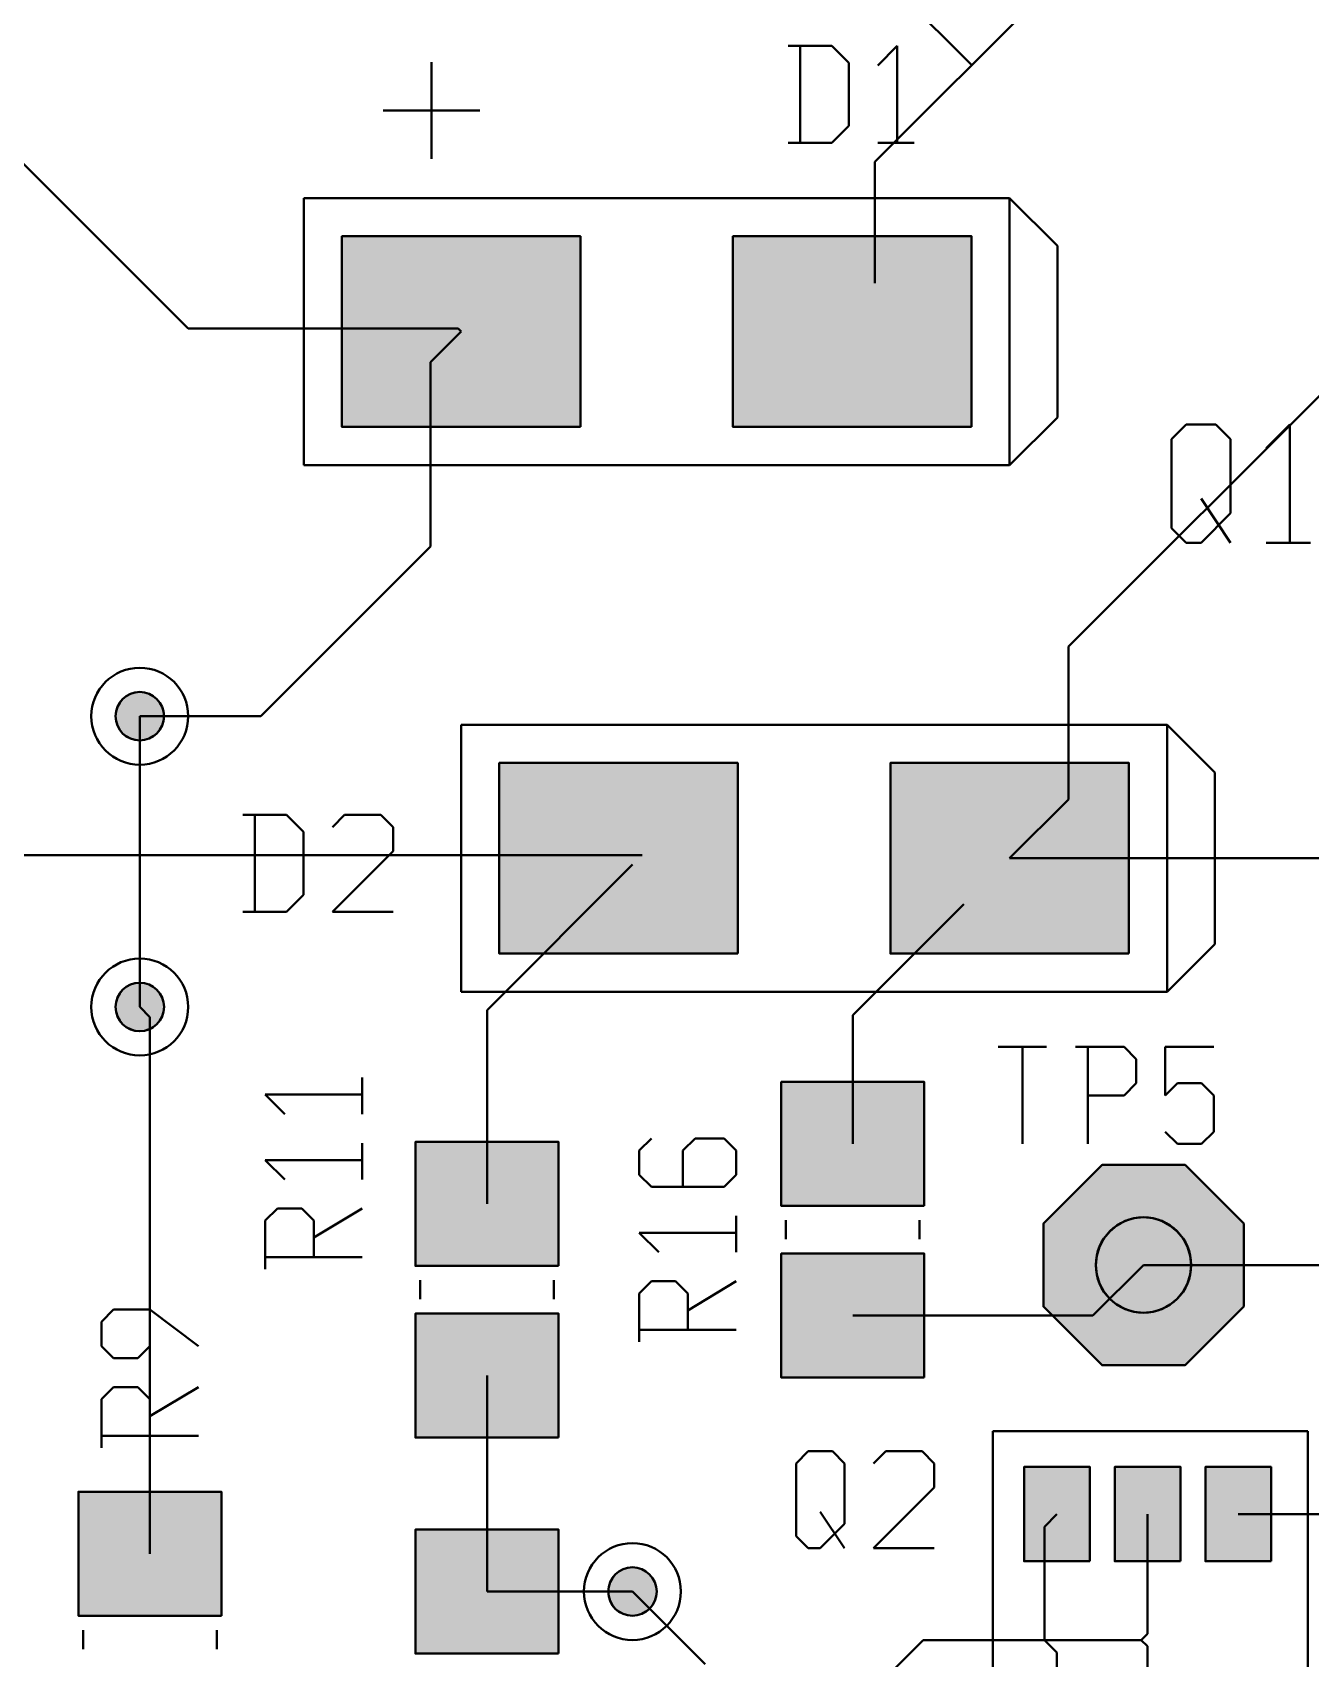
# Model space of a CAD drawing. Header units: millimetres. Extents: x 2.5 to 94, y 2.7 to 61.7.
# Drawn here: x 33.9 to 47.3, y 22.71 to 39.76 of the extents above; entities that cross this region are included whole.
import ezdxf

# ---------------------------------------------------------------- set-up
doc = ezdxf.new("R2010")
doc.units = ezdxf.units.MM
for name, color, linetype in [('bottom_copper', 7, 'Continuous'), ('drill_plated', 7, 'Continuous'), ('top_copper', 7, 'Continuous'), ('top_silk', 7, 'Continuous')]:
    doc.layers.add(name, color=color, linetype=linetype)

msp = doc.modelspace()

# ---------------------------------------------------------------- hatches: boundary and pattern name
at = {"layer": 'bottom_copper', "lineweight": 40}
for points in [[(35.273, 32.54), (35.259, 32.493), (35.235, 32.449), (35.204, 32.41), (35.165, 32.379), (35.121, 32.355), (35.074, 32.341), (35.024, 32.336), (34.974, 32.341), (34.927, 32.355), (34.883, 32.379), (34.844, 32.41), (34.813, 32.449), (34.789, 32.493), (34.775, 32.54), (34.77, 32.59), (34.775, 32.64), (34.789, 32.687), (34.813, 32.731), (34.844, 32.77), (34.883, 32.801), (34.927, 32.825), (34.974, 32.839), (35.024, 32.844), (35.074, 32.839), (35.121, 32.825), (35.165, 32.801), (35.204, 32.77), (35.235, 32.731), (35.259, 32.687), (35.273, 32.64), (35.278, 32.59), (35.273, 32.54)], [(35.273, 29.492), (35.259, 29.445), (35.235, 29.401), (35.204, 29.362), (35.165, 29.331), (35.121, 29.307), (35.074, 29.293), (35.024, 29.288), (34.974, 29.293), (34.927, 29.307), (34.883, 29.331), (34.844, 29.362), (34.813, 29.401), (34.789, 29.445), (34.775, 29.492), (34.77, 29.542), (34.775, 29.592), (34.789, 29.639), (34.813, 29.683), (34.844, 29.722), (34.883, 29.753), (34.927, 29.777), (34.974, 29.791), (35.024, 29.796), (35.074, 29.791), (35.121, 29.777), (35.165, 29.753), (35.204, 29.722), (35.235, 29.683), (35.259, 29.639), (35.273, 29.592), (35.278, 29.542), (35.273, 29.492)], [(46.595, 26.402), (45.98, 25.787), (45.11, 25.787), (44.495, 26.402), (44.495, 27.272), (45.11, 27.887), (45.98, 27.887), (46.595, 27.272), (46.595, 26.402)], [(46.035, 26.739), (46.007, 26.645), (45.96, 26.559), (45.898, 26.483), (45.822, 26.421), (45.736, 26.375), (45.642, 26.346), (45.545, 26.337), (45.447, 26.346), (45.353, 26.375), (45.267, 26.421), (45.191, 26.483), (45.129, 26.559), (45.083, 26.645), (45.054, 26.739), (45.045, 26.837), (45.054, 26.934), (45.083, 27.028), (45.129, 27.114), (45.191, 27.19), (45.267, 27.252), (45.353, 27.299), (45.447, 27.327), (45.545, 27.337), (45.642, 27.327), (45.736, 27.299), (45.822, 27.252), (45.898, 27.19), (45.96, 27.114), (46.007, 27.028), (46.035, 26.934), (46.045, 26.837), (46.035, 26.739)], [(40.437, 23.364), (40.423, 23.317), (40.399, 23.273), (40.368, 23.234), (40.329, 23.203), (40.285, 23.179), (40.238, 23.165), (40.188, 23.16), (40.138, 23.165), (40.091, 23.179), (40.047, 23.203), (40.008, 23.234), (39.977, 23.273), (39.953, 23.317), (39.939, 23.364), (39.934, 23.414), (39.939, 23.464), (39.953, 23.511), (39.977, 23.555), (40.008, 23.594), (40.047, 23.625), (40.091, 23.649), (40.138, 23.663), (40.188, 23.668), (40.238, 23.663), (40.285, 23.649), (40.329, 23.625), (40.368, 23.594), (40.399, 23.555), (40.423, 23.511), (40.437, 23.464), (40.442, 23.414), (40.437, 23.364)]]:
    msp.add_hatch(color=7, dxfattribs=at).paths.add_polyline_path(points, flags=0)
at = {"layer": 'drill_plated', "lineweight": 40}
for points in [[(35.273, 32.54), (35.259, 32.493), (35.235, 32.449), (35.204, 32.41), (35.165, 32.379), (35.121, 32.355), (35.074, 32.341), (35.024, 32.336), (34.974, 32.341), (34.927, 32.355), (34.883, 32.379), (34.844, 32.41), (34.813, 32.449), (34.789, 32.493), (34.775, 32.54), (34.77, 32.59), (34.775, 32.64), (34.789, 32.687), (34.813, 32.731), (34.844, 32.77), (34.883, 32.801), (34.927, 32.825), (34.974, 32.839), (35.024, 32.844), (35.074, 32.839), (35.121, 32.825), (35.165, 32.801), (35.204, 32.77), (35.235, 32.731), (35.259, 32.687), (35.273, 32.64), (35.278, 32.59), (35.273, 32.54)], [(35.273, 29.492), (35.259, 29.445), (35.235, 29.401), (35.204, 29.362), (35.165, 29.331), (35.121, 29.307), (35.074, 29.293), (35.024, 29.288), (34.974, 29.293), (34.927, 29.307), (34.883, 29.331), (34.844, 29.362), (34.813, 29.401), (34.789, 29.445), (34.775, 29.492), (34.77, 29.542), (34.775, 29.592), (34.789, 29.639), (34.813, 29.683), (34.844, 29.722), (34.883, 29.753), (34.927, 29.777), (34.974, 29.791), (35.024, 29.796), (35.074, 29.791), (35.121, 29.777), (35.165, 29.753), (35.204, 29.722), (35.235, 29.683), (35.259, 29.639), (35.273, 29.592), (35.278, 29.542), (35.273, 29.492)], [(46.035, 26.739), (46.007, 26.645), (45.96, 26.559), (45.898, 26.483), (45.822, 26.421), (45.736, 26.375), (45.642, 26.346), (45.545, 26.337), (45.447, 26.346), (45.353, 26.375), (45.267, 26.421), (45.191, 26.483), (45.129, 26.559), (45.083, 26.645), (45.054, 26.739), (45.045, 26.837), (45.054, 26.934), (45.083, 27.028), (45.129, 27.114), (45.191, 27.19), (45.267, 27.252), (45.353, 27.299), (45.447, 27.327), (45.545, 27.337), (45.642, 27.327), (45.736, 27.299), (45.822, 27.252), (45.898, 27.19), (45.96, 27.114), (46.007, 27.028), (46.035, 26.934), (46.045, 26.837), (46.035, 26.739)], [(40.437, 23.364), (40.423, 23.317), (40.399, 23.273), (40.368, 23.234), (40.329, 23.203), (40.285, 23.179), (40.238, 23.165), (40.188, 23.16), (40.138, 23.165), (40.091, 23.179), (40.047, 23.203), (40.008, 23.234), (39.977, 23.273), (39.953, 23.317), (39.939, 23.364), (39.934, 23.414), (39.939, 23.464), (39.953, 23.511), (39.977, 23.555), (40.008, 23.594), (40.047, 23.625), (40.091, 23.649), (40.138, 23.663), (40.188, 23.668), (40.238, 23.663), (40.285, 23.649), (40.329, 23.625), (40.368, 23.594), (40.399, 23.555), (40.423, 23.511), (40.437, 23.464), (40.442, 23.414), (40.437, 23.364)]]:
    msp.add_hatch(color=7, dxfattribs=at).paths.add_polyline_path(points, flags=0)
at = {"layer": 'top_copper', "lineweight": 40}
for points in [[(39.642, 35.622), (37.142, 35.622), (37.142, 37.622), (39.642, 37.622), (39.642, 35.622)], [(43.742, 35.622), (41.242, 35.622), (41.242, 37.622), (43.742, 37.622), (43.742, 35.622)], [(35.273, 32.54), (35.259, 32.493), (35.235, 32.449), (35.204, 32.41), (35.165, 32.379), (35.121, 32.355), (35.074, 32.341), (35.024, 32.336), (34.974, 32.341), (34.927, 32.355), (34.883, 32.379), (34.844, 32.41), (34.813, 32.449), (34.789, 32.493), (34.775, 32.54), (34.77, 32.59), (34.775, 32.64), (34.789, 32.687), (34.813, 32.731), (34.844, 32.77), (34.883, 32.801), (34.927, 32.825), (34.974, 32.839), (35.024, 32.844), (35.074, 32.839), (35.121, 32.825), (35.165, 32.801), (35.204, 32.77), (35.235, 32.731), (35.259, 32.687), (35.273, 32.64), (35.278, 32.59), (35.273, 32.54)], [(41.292, 30.101), (38.792, 30.101), (38.792, 32.1), (41.292, 32.1), (41.292, 30.101)], [(45.392, 30.101), (42.892, 30.101), (42.892, 32.1), (45.392, 32.1), (45.392, 30.101)], [(35.273, 29.492), (35.259, 29.445), (35.235, 29.401), (35.204, 29.362), (35.165, 29.331), (35.121, 29.307), (35.074, 29.293), (35.024, 29.288), (34.974, 29.293), (34.927, 29.307), (34.883, 29.331), (34.844, 29.362), (34.813, 29.401), (34.789, 29.445), (34.775, 29.492), (34.77, 29.542), (34.775, 29.592), (34.789, 29.639), (34.813, 29.683), (34.844, 29.722), (34.883, 29.753), (34.927, 29.777), (34.974, 29.791), (35.024, 29.796), (35.074, 29.791), (35.121, 29.777), (35.165, 29.753), (35.204, 29.722), (35.235, 29.683), (35.259, 29.639), (35.273, 29.592), (35.278, 29.542), (35.273, 29.492)], [(43.246, 27.457), (41.747, 27.457), (41.747, 28.757), (43.246, 28.757), (43.246, 27.457)], [(39.414, 26.828), (37.914, 26.828), (37.914, 28.128), (39.414, 28.128), (39.414, 26.828)], [(46.595, 26.402), (45.98, 25.787), (45.11, 25.787), (44.495, 26.402), (44.495, 27.272), (45.11, 27.887), (45.98, 27.887), (46.595, 27.272), (46.595, 26.402)], [(46.035, 26.739), (46.007, 26.645), (45.96, 26.559), (45.898, 26.483), (45.822, 26.421), (45.736, 26.375), (45.642, 26.346), (45.545, 26.337), (45.447, 26.346), (45.353, 26.375), (45.267, 26.421), (45.191, 26.483), (45.129, 26.559), (45.083, 26.645), (45.054, 26.739), (45.045, 26.837), (45.054, 26.934), (45.083, 27.028), (45.129, 27.114), (45.191, 27.19), (45.267, 27.252), (45.353, 27.299), (45.447, 27.327), (45.545, 27.337), (45.642, 27.327), (45.736, 27.299), (45.822, 27.252), (45.898, 27.19), (45.96, 27.114), (46.007, 27.028), (46.035, 26.934), (46.045, 26.837), (46.035, 26.739)], [(43.246, 25.657), (41.747, 25.657), (41.747, 26.957), (43.246, 26.957), (43.246, 25.657)], [(39.414, 25.028), (37.914, 25.028), (37.914, 26.328), (39.414, 26.328), (39.414, 25.028)], [(44.983, 23.731), (44.293, 23.731), (44.293, 24.721), (44.983, 24.721), (44.983, 23.731)], [(45.933, 23.731), (45.243, 23.731), (45.243, 24.721), (45.933, 24.721), (45.933, 23.731)], [(46.883, 23.731), (46.193, 23.731), (46.193, 24.721), (46.883, 24.721), (46.883, 23.731)], [(35.88, 23.16), (34.381, 23.16), (34.381, 24.46), (35.88, 24.46), (35.88, 23.16)], [(39.414, 22.764), (37.914, 22.764), (37.914, 24.064), (39.414, 24.064), (39.414, 22.764)], [(40.437, 23.364), (40.423, 23.317), (40.399, 23.273), (40.368, 23.234), (40.329, 23.203), (40.285, 23.179), (40.238, 23.165), (40.188, 23.16), (40.138, 23.165), (40.091, 23.179), (40.047, 23.203), (40.008, 23.234), (39.977, 23.273), (39.953, 23.317), (39.939, 23.364), (39.934, 23.414), (39.939, 23.464), (39.953, 23.511), (39.977, 23.555), (40.008, 23.594), (40.047, 23.625), (40.091, 23.649), (40.138, 23.663), (40.188, 23.668), (40.238, 23.663), (40.285, 23.649), (40.329, 23.625), (40.368, 23.594), (40.399, 23.555), (40.423, 23.511), (40.437, 23.464), (40.442, 23.414), (40.437, 23.364)]]:
    msp.add_hatch(color=7, dxfattribs=at).paths.add_polyline_path(points, flags=0)

# ---------------------------------------------------------------- linework, layer by layer
at = {"layer": 'bottom_copper', "color": 7, "lineweight": 40}
for p, q in [((35.024, 29.542), (35.024, 32.59)), ((45.11, 27.887), (44.495, 27.272)), ((45.98, 27.887), (45.11, 27.887)), ((46.595, 27.272), (45.98, 27.887)), ((44.495, 27.272), (44.495, 26.402)), ((46.595, 26.402), (46.595, 27.272)), ((44.495, 26.402), (45.11, 25.787)), ((45.98, 25.787), (46.595, 26.402)), ((45.11, 25.787), (45.98, 25.787)), ((40.95, 22.652), (40.188, 23.414))]:
    msp.add_line(p, q, dxfattribs=at)
for points in [[(35.273, 32.54), (35.259, 32.493), (35.235, 32.449), (35.204, 32.41), (35.165, 32.379), (35.121, 32.355), (35.074, 32.341), (35.024, 32.336), (34.974, 32.341), (34.927, 32.355), (34.883, 32.379), (34.844, 32.41), (34.813, 32.449), (34.789, 32.493), (34.775, 32.54), (34.77, 32.59), (34.775, 32.64), (34.789, 32.687), (34.813, 32.731), (34.844, 32.77), (34.883, 32.801), (34.927, 32.825), (34.974, 32.839), (35.024, 32.844), (35.074, 32.839), (35.121, 32.825), (35.165, 32.801), (35.204, 32.77), (35.235, 32.731), (35.259, 32.687), (35.273, 32.64), (35.278, 32.59), (35.273, 32.54)], [(35.273, 29.492), (35.259, 29.445), (35.235, 29.401), (35.204, 29.362), (35.165, 29.331), (35.121, 29.307), (35.074, 29.293), (35.024, 29.288), (34.974, 29.293), (34.927, 29.307), (34.883, 29.331), (34.844, 29.362), (34.813, 29.401), (34.789, 29.445), (34.775, 29.492), (34.77, 29.542), (34.775, 29.592), (34.789, 29.639), (34.813, 29.683), (34.844, 29.722), (34.883, 29.753), (34.927, 29.777), (34.974, 29.791), (35.024, 29.796), (35.074, 29.791), (35.121, 29.777), (35.165, 29.753), (35.204, 29.722), (35.235, 29.683), (35.259, 29.639), (35.273, 29.592), (35.278, 29.542), (35.273, 29.492)], [(46.595, 26.402), (45.98, 25.787), (45.11, 25.787), (44.495, 26.402), (44.495, 27.272), (45.11, 27.887), (45.98, 27.887), (46.595, 27.272), (46.595, 26.402)], [(46.035, 26.739), (46.007, 26.645), (45.96, 26.559), (45.898, 26.483), (45.822, 26.421), (45.736, 26.375), (45.642, 26.346), (45.545, 26.337), (45.447, 26.346), (45.353, 26.375), (45.267, 26.421), (45.191, 26.483), (45.129, 26.559), (45.083, 26.645), (45.054, 26.739), (45.045, 26.837), (45.054, 26.934), (45.083, 27.028), (45.129, 27.114), (45.191, 27.19), (45.267, 27.252), (45.353, 27.299), (45.447, 27.327), (45.545, 27.337), (45.642, 27.327), (45.736, 27.299), (45.822, 27.252), (45.898, 27.19), (45.96, 27.114), (46.007, 27.028), (46.035, 26.934), (46.045, 26.837), (46.035, 26.739)], [(40.437, 23.364), (40.423, 23.317), (40.399, 23.273), (40.368, 23.234), (40.329, 23.203), (40.285, 23.179), (40.238, 23.165), (40.188, 23.16), (40.138, 23.165), (40.091, 23.179), (40.047, 23.203), (40.008, 23.234), (39.977, 23.273), (39.953, 23.317), (39.939, 23.364), (39.934, 23.414), (39.939, 23.464), (39.953, 23.511), (39.977, 23.555), (40.008, 23.594), (40.047, 23.625), (40.091, 23.649), (40.138, 23.663), (40.188, 23.668), (40.238, 23.663), (40.285, 23.649), (40.329, 23.625), (40.368, 23.594), (40.399, 23.555), (40.423, 23.511), (40.437, 23.464), (40.442, 23.414), (40.437, 23.364)]]:
    msp.add_lwpolyline(points, close=True, dxfattribs=at)
for centre, major_axis in [((35.024, 32.59), (0.508, 0)), ((35.024, 32.59), (0.254, 0)), ((35.024, 29.542), (0.508, 0)), ((35.024, 29.542), (0.254, 0)), ((45.545, 26.837), (0.5, 0)), ((40.188, 23.414), (0.508, 0)), ((40.188, 23.414), (0.254, 0))]:
    msp.add_ellipse(centre, major_axis=major_axis, ratio=1, dxfattribs=at)
at = {"layer": 'drill_plated', "color": 7, "lineweight": 40}
for points in [[(35.273, 32.54), (35.259, 32.493), (35.235, 32.449), (35.204, 32.41), (35.165, 32.379), (35.121, 32.355), (35.074, 32.341), (35.024, 32.336), (34.974, 32.341), (34.927, 32.355), (34.883, 32.379), (34.844, 32.41), (34.813, 32.449), (34.789, 32.493), (34.775, 32.54), (34.77, 32.59), (34.775, 32.64), (34.789, 32.687), (34.813, 32.731), (34.844, 32.77), (34.883, 32.801), (34.927, 32.825), (34.974, 32.839), (35.024, 32.844), (35.074, 32.839), (35.121, 32.825), (35.165, 32.801), (35.204, 32.77), (35.235, 32.731), (35.259, 32.687), (35.273, 32.64), (35.278, 32.59), (35.273, 32.54)], [(35.273, 29.492), (35.259, 29.445), (35.235, 29.401), (35.204, 29.362), (35.165, 29.331), (35.121, 29.307), (35.074, 29.293), (35.024, 29.288), (34.974, 29.293), (34.927, 29.307), (34.883, 29.331), (34.844, 29.362), (34.813, 29.401), (34.789, 29.445), (34.775, 29.492), (34.77, 29.542), (34.775, 29.592), (34.789, 29.639), (34.813, 29.683), (34.844, 29.722), (34.883, 29.753), (34.927, 29.777), (34.974, 29.791), (35.024, 29.796), (35.074, 29.791), (35.121, 29.777), (35.165, 29.753), (35.204, 29.722), (35.235, 29.683), (35.259, 29.639), (35.273, 29.592), (35.278, 29.542), (35.273, 29.492)], [(46.035, 26.739), (46.007, 26.645), (45.96, 26.559), (45.898, 26.483), (45.822, 26.421), (45.736, 26.375), (45.642, 26.346), (45.545, 26.337), (45.447, 26.346), (45.353, 26.375), (45.267, 26.421), (45.191, 26.483), (45.129, 26.559), (45.083, 26.645), (45.054, 26.739), (45.045, 26.837), (45.054, 26.934), (45.083, 27.028), (45.129, 27.114), (45.191, 27.19), (45.267, 27.252), (45.353, 27.299), (45.447, 27.327), (45.545, 27.337), (45.642, 27.327), (45.736, 27.299), (45.822, 27.252), (45.898, 27.19), (45.96, 27.114), (46.007, 27.028), (46.035, 26.934), (46.045, 26.837), (46.035, 26.739)], [(40.437, 23.364), (40.423, 23.317), (40.399, 23.273), (40.368, 23.234), (40.329, 23.203), (40.285, 23.179), (40.238, 23.165), (40.188, 23.16), (40.138, 23.165), (40.091, 23.179), (40.047, 23.203), (40.008, 23.234), (39.977, 23.273), (39.953, 23.317), (39.939, 23.364), (39.934, 23.414), (39.939, 23.464), (39.953, 23.511), (39.977, 23.555), (40.008, 23.594), (40.047, 23.625), (40.091, 23.649), (40.138, 23.663), (40.188, 23.668), (40.238, 23.663), (40.285, 23.649), (40.329, 23.625), (40.368, 23.594), (40.399, 23.555), (40.423, 23.511), (40.437, 23.464), (40.442, 23.414), (40.437, 23.364)]]:
    msp.add_lwpolyline(points, close=True, dxfattribs=at)
for centre, major_axis in [((35.024, 32.59), (0.254, 0)), ((35.024, 29.542), (0.254, 0)), ((45.545, 26.837), (0.5, 0)), ((40.188, 23.414), (0.254, 0))]:
    msp.add_ellipse(centre, major_axis=major_axis, ratio=1, dxfattribs=at)
at = {"layer": 'top_copper', "color": 7, "lineweight": 40}
for p, q in [((40.664, 42.496), (43.744, 39.416)), ((44.881, 40.553), (42.728, 38.4)), ((33.754, 38.432), (35.532, 36.654)), ((42.728, 38.4), (42.728, 37.13)), ((37.142, 37.622), (37.142, 35.622)), ((39.642, 37.622), (37.142, 37.622)), ((39.642, 35.622), (39.642, 37.622)), ((41.242, 37.622), (41.242, 35.622)), ((43.742, 37.622), (41.242, 37.622)), ((43.742, 35.622), (43.742, 37.622)), ((35.532, 36.654), (38.36, 36.654)), ((38.36, 36.654), (38.392, 36.622)), ((38.072, 36.302), (38.392, 36.622)), ((38.072, 34.368), (38.072, 36.302)), ((47.554, 36.114), (44.76, 33.32)), ((37.142, 35.622), (39.642, 35.622)), ((41.242, 35.622), (43.742, 35.622)), ((36.294, 32.59), (38.072, 34.368)), ((44.76, 33.32), (44.76, 31.718)), ((35.024, 32.59), (36.294, 32.59)), ((38.792, 32.1), (38.792, 30.101)), ((41.292, 32.1), (38.792, 32.1)), ((41.292, 30.101), (41.292, 32.1)), ((42.892, 32.1), (42.892, 30.101)), ((45.392, 32.1), (42.892, 32.1)), ((45.392, 30.101), (45.392, 32.1)), ((44.76, 31.718), (44.142, 31.101)), ((40.289, 31.135), (22.457, 31.135)), ((38.664, 29.51), (40.188, 31.034)), ((44.142, 31.101), (48.503, 31.101)), ((42.497, 29.455), (43.66, 30.618)), ((38.792, 30.101), (41.292, 30.101)), ((42.892, 30.101), (45.392, 30.101)), ((35.131, 29.435), (35.024, 29.542)), ((38.664, 27.478), (38.664, 29.51)), ((35.131, 23.81), (35.131, 29.435)), ((42.497, 28.107), (42.497, 29.455)), ((41.747, 28.757), (41.747, 27.457)), ((43.246, 28.757), (41.747, 28.757)), ((43.246, 27.457), (43.246, 28.757)), ((37.914, 28.128), (37.914, 26.828)), ((39.414, 28.128), (37.914, 28.128)), ((39.414, 26.828), (39.414, 28.128)), ((45.11, 27.887), (44.495, 27.272)), ((45.98, 27.887), (45.11, 27.887)), ((46.595, 27.272), (45.98, 27.887)), ((41.747, 27.457), (43.246, 27.457)), ((44.495, 27.272), (44.495, 26.402)), ((46.595, 26.402), (46.595, 27.272)), ((41.747, 26.957), (41.747, 25.657)), ((43.246, 26.957), (41.747, 26.957)), ((43.246, 25.657), (43.246, 26.957)), ((37.914, 26.828), (39.414, 26.828)), ((45.015, 26.307), (45.545, 26.837)), ((45.545, 26.837), (48.397, 26.837)), ((37.914, 26.328), (37.914, 25.028)), ((39.414, 26.328), (37.914, 26.328)), ((39.414, 25.028), (39.414, 26.328)), ((42.497, 26.307), (45.015, 26.307)), ((44.495, 26.402), (45.11, 25.787)), ((45.98, 25.787), (46.595, 26.402)), ((45.11, 25.787), (45.98, 25.787)), ((38.664, 25.678), (38.664, 23.414)), ((41.747, 25.657), (43.246, 25.657)), ((37.914, 25.028), (39.414, 25.028)), ((44.983, 24.721), (44.293, 24.721)), ((44.293, 24.721), (44.293, 23.731)), ((44.983, 23.731), (44.983, 24.721)), ((45.933, 24.721), (45.243, 24.721)), ((45.243, 24.721), (45.243, 23.731)), ((45.933, 23.731), (45.933, 24.721)), ((46.883, 24.721), (46.193, 24.721)), ((46.193, 24.721), (46.193, 23.731)), ((46.883, 23.731), (46.883, 24.721)), ((34.381, 24.46), (34.381, 23.16)), ((35.88, 24.46), (34.381, 24.46)), ((35.88, 23.16), (35.88, 24.46)), ((44.506, 24.094), (44.638, 24.226)), ((45.588, 24.226), (45.588, 22.972)), ((46.538, 24.226), (47.604, 24.226)), ((37.914, 24.064), (37.914, 22.764)), ((39.414, 24.064), (37.914, 24.064)), ((39.414, 22.764), (39.414, 24.064)), ((44.506, 22.906), (44.506, 24.094)), ((44.293, 23.731), (44.983, 23.731)), ((45.243, 23.731), (45.933, 23.731)), ((46.193, 23.731), (46.883, 23.731)), ((38.664, 23.414), (40.188, 23.414)), ((34.381, 23.16), (35.88, 23.16)), ((43.236, 22.906), (42.728, 22.398)), ((45.522, 22.906), (43.236, 22.906)), ((44.638, 22.774), (44.506, 22.906)), ((45.588, 22.972), (45.522, 22.906)), ((45.588, 22.84), (45.522, 22.906)), ((45.588, 21.636), (45.588, 22.84)), ((37.914, 22.764), (39.414, 22.764)), ((44.638, 21.636), (44.638, 22.774))]:
    msp.add_line(p, q, dxfattribs=at)
for points in [[(39.642, 35.622), (37.142, 35.622), (37.142, 37.622), (39.642, 37.622), (39.642, 35.622)], [(43.742, 35.622), (41.242, 35.622), (41.242, 37.622), (43.742, 37.622), (43.742, 35.622)], [(35.273, 32.54), (35.259, 32.493), (35.235, 32.449), (35.204, 32.41), (35.165, 32.379), (35.121, 32.355), (35.074, 32.341), (35.024, 32.336), (34.974, 32.341), (34.927, 32.355), (34.883, 32.379), (34.844, 32.41), (34.813, 32.449), (34.789, 32.493), (34.775, 32.54), (34.77, 32.59), (34.775, 32.64), (34.789, 32.687), (34.813, 32.731), (34.844, 32.77), (34.883, 32.801), (34.927, 32.825), (34.974, 32.839), (35.024, 32.844), (35.074, 32.839), (35.121, 32.825), (35.165, 32.801), (35.204, 32.77), (35.235, 32.731), (35.259, 32.687), (35.273, 32.64), (35.278, 32.59), (35.273, 32.54)], [(41.292, 30.101), (38.792, 30.101), (38.792, 32.1), (41.292, 32.1), (41.292, 30.101)], [(45.392, 30.101), (42.892, 30.101), (42.892, 32.1), (45.392, 32.1), (45.392, 30.101)], [(35.273, 29.492), (35.259, 29.445), (35.235, 29.401), (35.204, 29.362), (35.165, 29.331), (35.121, 29.307), (35.074, 29.293), (35.024, 29.288), (34.974, 29.293), (34.927, 29.307), (34.883, 29.331), (34.844, 29.362), (34.813, 29.401), (34.789, 29.445), (34.775, 29.492), (34.77, 29.542), (34.775, 29.592), (34.789, 29.639), (34.813, 29.683), (34.844, 29.722), (34.883, 29.753), (34.927, 29.777), (34.974, 29.791), (35.024, 29.796), (35.074, 29.791), (35.121, 29.777), (35.165, 29.753), (35.204, 29.722), (35.235, 29.683), (35.259, 29.639), (35.273, 29.592), (35.278, 29.542), (35.273, 29.492)], [(43.246, 27.457), (41.747, 27.457), (41.747, 28.757), (43.246, 28.757), (43.246, 27.457)], [(39.414, 26.828), (37.914, 26.828), (37.914, 28.128), (39.414, 28.128), (39.414, 26.828)], [(46.595, 26.402), (45.98, 25.787), (45.11, 25.787), (44.495, 26.402), (44.495, 27.272), (45.11, 27.887), (45.98, 27.887), (46.595, 27.272), (46.595, 26.402)], [(46.035, 26.739), (46.007, 26.645), (45.96, 26.559), (45.898, 26.483), (45.822, 26.421), (45.736, 26.375), (45.642, 26.346), (45.545, 26.337), (45.447, 26.346), (45.353, 26.375), (45.267, 26.421), (45.191, 26.483), (45.129, 26.559), (45.083, 26.645), (45.054, 26.739), (45.045, 26.837), (45.054, 26.934), (45.083, 27.028), (45.129, 27.114), (45.191, 27.19), (45.267, 27.252), (45.353, 27.299), (45.447, 27.327), (45.545, 27.337), (45.642, 27.327), (45.736, 27.299), (45.822, 27.252), (45.898, 27.19), (45.96, 27.114), (46.007, 27.028), (46.035, 26.934), (46.045, 26.837), (46.035, 26.739)], [(43.246, 25.657), (41.747, 25.657), (41.747, 26.957), (43.246, 26.957), (43.246, 25.657)], [(39.414, 25.028), (37.914, 25.028), (37.914, 26.328), (39.414, 26.328), (39.414, 25.028)], [(44.983, 23.731), (44.293, 23.731), (44.293, 24.721), (44.983, 24.721), (44.983, 23.731)], [(45.933, 23.731), (45.243, 23.731), (45.243, 24.721), (45.933, 24.721), (45.933, 23.731)], [(46.883, 23.731), (46.193, 23.731), (46.193, 24.721), (46.883, 24.721), (46.883, 23.731)], [(35.88, 23.16), (34.381, 23.16), (34.381, 24.46), (35.88, 24.46), (35.88, 23.16)], [(39.414, 22.764), (37.914, 22.764), (37.914, 24.064), (39.414, 24.064), (39.414, 22.764)], [(40.437, 23.364), (40.423, 23.317), (40.399, 23.273), (40.368, 23.234), (40.329, 23.203), (40.285, 23.179), (40.238, 23.165), (40.188, 23.16), (40.138, 23.165), (40.091, 23.179), (40.047, 23.203), (40.008, 23.234), (39.977, 23.273), (39.953, 23.317), (39.939, 23.364), (39.934, 23.414), (39.939, 23.464), (39.953, 23.511), (39.977, 23.555), (40.008, 23.594), (40.047, 23.625), (40.091, 23.649), (40.138, 23.663), (40.188, 23.668), (40.238, 23.663), (40.285, 23.649), (40.329, 23.625), (40.368, 23.594), (40.399, 23.555), (40.423, 23.511), (40.437, 23.464), (40.442, 23.414), (40.437, 23.364)]]:
    msp.add_lwpolyline(points, close=True, dxfattribs=at)
for centre, major_axis in [((35.024, 32.59), (0.508, 0)), ((35.024, 32.59), (0.254, 0)), ((35.024, 29.542), (0.508, 0)), ((35.024, 29.542), (0.254, 0)), ((45.545, 26.837), (0.5, 0)), ((40.188, 23.414), (0.508, 0)), ((40.188, 23.414), (0.254, 0))]:
    msp.add_ellipse(centre, major_axis=major_axis, ratio=1, dxfattribs=at)
at = {"layer": 'top_silk', "color": 7, "lineweight": 40}
for p, q in [((41.82, 39.616), (42.277, 39.616)), ((41.947, 39.616), (41.947, 38.6)), ((42.277, 39.616), (42.455, 39.438)), ((42.76, 39.413), (42.963, 39.616)), ((42.963, 39.616), (42.963, 38.6)), ((38.082, 39.448), (38.082, 38.432)), ((42.455, 39.438), (42.455, 38.778)), ((37.574, 38.94), (38.59, 38.94)), ((42.277, 38.6), (42.455, 38.778)), ((41.82, 38.6), (42.277, 38.6)), ((42.76, 38.6), (43.141, 38.6)), ((36.742, 38.022), (44.142, 38.022)), ((36.742, 38.022), (36.742, 35.222)), ((44.142, 38.022), (44.142, 36.622)), ((44.142, 38.022), (44.642, 37.522)), ((44.642, 37.522), (44.642, 35.722)), ((44.142, 36.722), (44.142, 35.222)), ((44.142, 35.222), (44.642, 35.722)), ((45.838, 35.493), (45.993, 35.648)), ((45.993, 35.648), (46.303, 35.648)), ((46.303, 35.648), (46.458, 35.493)), ((46.83, 35.4), (47.078, 35.648)), ((47.078, 35.648), (47.078, 34.408)), ((45.838, 35.493), (45.838, 34.563)), ((46.458, 35.493), (46.458, 34.718)), ((36.742, 35.222), (44.142, 35.222)), ((46.148, 34.873), (46.458, 34.408)), ((46.148, 34.408), (46.458, 34.718)), ((45.838, 34.563), (45.993, 34.408)), ((45.993, 34.408), (46.148, 34.408)), ((46.83, 34.408), (47.294, 34.408)), ((38.392, 32.501), (38.392, 29.701)), ((45.792, 32.501), (38.392, 32.501)), ((45.792, 31.101), (45.792, 32.501)), ((45.792, 32.501), (46.292, 32.001)), ((46.292, 32.001), (46.292, 30.201)), ((36.104, 31.555), (36.561, 31.555)), ((36.231, 31.555), (36.231, 30.538)), ((36.561, 31.555), (36.739, 31.377)), ((37.044, 31.427), (37.171, 31.555)), ((37.171, 31.555), (37.552, 31.555)), ((37.552, 31.555), (37.679, 31.427)), ((36.739, 31.377), (36.739, 30.716)), ((37.679, 31.427), (37.679, 31.174)), ((45.792, 29.701), (45.792, 31.201)), ((37.044, 30.538), (37.679, 31.174)), ((36.561, 30.538), (36.739, 30.716)), ((36.104, 30.538), (36.561, 30.538)), ((37.044, 30.538), (37.679, 30.538)), ((45.792, 29.701), (46.292, 30.201)), ((38.392, 29.701), (45.792, 29.701)), ((44.021, 29.123), (44.529, 29.123)), ((44.275, 29.123), (44.275, 28.107)), ((44.833, 29.123), (45.341, 29.123)), ((44.96, 29.123), (44.96, 28.107)), ((45.341, 29.123), (45.468, 28.996)), ((45.468, 28.996), (45.468, 28.742)), ((45.773, 29.123), (46.281, 29.123)), ((45.773, 29.123), (45.773, 28.615)), ((37.356, 28.42), (37.356, 28.801)), ((45.341, 28.615), (45.468, 28.742)), ((45.773, 28.615), (45.9, 28.742)), ((45.9, 28.742), (46.154, 28.742)), ((46.154, 28.742), (46.281, 28.615)), ((36.543, 28.42), (36.34, 28.623)), ((36.34, 28.623), (37.356, 28.623)), ((44.96, 28.615), (45.341, 28.615)), ((46.281, 28.615), (46.281, 28.234)), ((40.26, 28.038), (40.387, 28.165)), ((40.717, 28.038), (40.844, 28.165)), ((40.844, 28.165), (41.149, 28.165)), ((41.276, 28.038), (41.149, 28.165)), ((45.773, 28.234), (45.9, 28.107)), ((46.154, 28.107), (46.281, 28.234)), ((37.356, 27.734), (37.356, 28.115)), ((40.26, 27.784), (40.26, 28.038)), ((40.717, 27.657), (40.717, 28.038)), ((41.276, 27.784), (41.276, 28.038)), ((45.9, 28.107), (46.154, 28.107)), ((36.543, 27.734), (36.34, 27.937)), ((36.34, 27.937), (37.356, 27.937)), ((40.387, 27.657), (40.26, 27.784)), ((41.149, 27.657), (41.276, 27.784)), ((40.387, 27.657), (41.149, 27.657)), ((36.34, 27.302), (36.467, 27.429)), ((36.34, 26.794), (36.34, 27.302)), ((36.467, 27.429), (36.721, 27.429)), ((36.848, 27.302), (36.721, 27.429)), ((36.848, 27.124), (37.356, 27.429)), ((36.848, 26.921), (36.848, 27.302)), ((41.276, 26.971), (41.276, 27.352)), ((41.797, 27.306), (41.797, 27.107)), ((43.196, 27.306), (43.196, 27.107)), ((40.463, 26.971), (40.26, 27.174)), ((40.26, 27.174), (41.276, 27.174)), ((36.34, 26.921), (37.356, 26.921)), ((37.964, 26.678), (37.964, 26.478)), ((39.364, 26.678), (39.364, 26.478)), ((40.26, 26.539), (40.387, 26.666)), ((40.387, 26.666), (40.641, 26.666)), ((40.768, 26.539), (40.641, 26.666)), ((40.768, 26.361), (41.276, 26.666)), ((40.26, 26.031), (40.26, 26.539)), ((40.768, 26.158), (40.768, 26.539)), ((34.623, 26.242), (34.75, 26.369)), ((34.75, 26.369), (35.131, 26.369)), ((35.639, 25.988), (35.131, 26.369)), ((35.131, 25.988), (35.131, 26.369)), ((34.623, 25.988), (34.623, 26.242)), ((40.26, 26.158), (41.276, 26.158)), ((34.75, 25.861), (34.623, 25.988)), ((35.004, 25.861), (35.131, 25.988)), ((34.75, 25.861), (35.004, 25.861)), ((34.623, 25.429), (34.75, 25.556)), ((34.623, 24.921), (34.623, 25.429)), ((34.75, 25.556), (35.004, 25.556)), ((35.131, 25.429), (35.004, 25.556)), ((35.131, 25.251), (35.639, 25.556)), ((35.131, 25.048), (35.131, 25.429)), ((43.967, 20.777), (43.967, 25.095)), ((43.967, 25.095), (47.269, 25.095)), ((47.269, 25.095), (47.269, 20.777)), ((34.623, 25.048), (35.639, 25.048)), ((41.903, 24.758), (42.03, 24.885)), ((41.903, 24.758), (41.903, 23.996)), ((42.03, 24.885), (42.284, 24.885)), ((42.284, 24.885), (42.411, 24.758)), ((42.411, 24.758), (42.411, 24.123)), ((42.716, 24.758), (42.843, 24.885)), ((42.843, 24.885), (43.224, 24.885)), ((43.224, 24.885), (43.351, 24.758)), ((43.351, 24.758), (43.351, 24.504)), ((42.716, 23.869), (43.351, 24.504)), ((42.157, 24.25), (42.411, 23.869)), ((42.157, 23.869), (42.411, 24.123)), ((41.903, 23.996), (42.03, 23.869)), ((42.03, 23.869), (42.157, 23.869)), ((42.716, 23.869), (43.351, 23.869)), ((34.431, 23.01), (34.431, 22.811)), ((35.83, 23.01), (35.83, 22.811))]:
    msp.add_line(p, q, dxfattribs=at)

doc.saveas('drawing.dxf')
